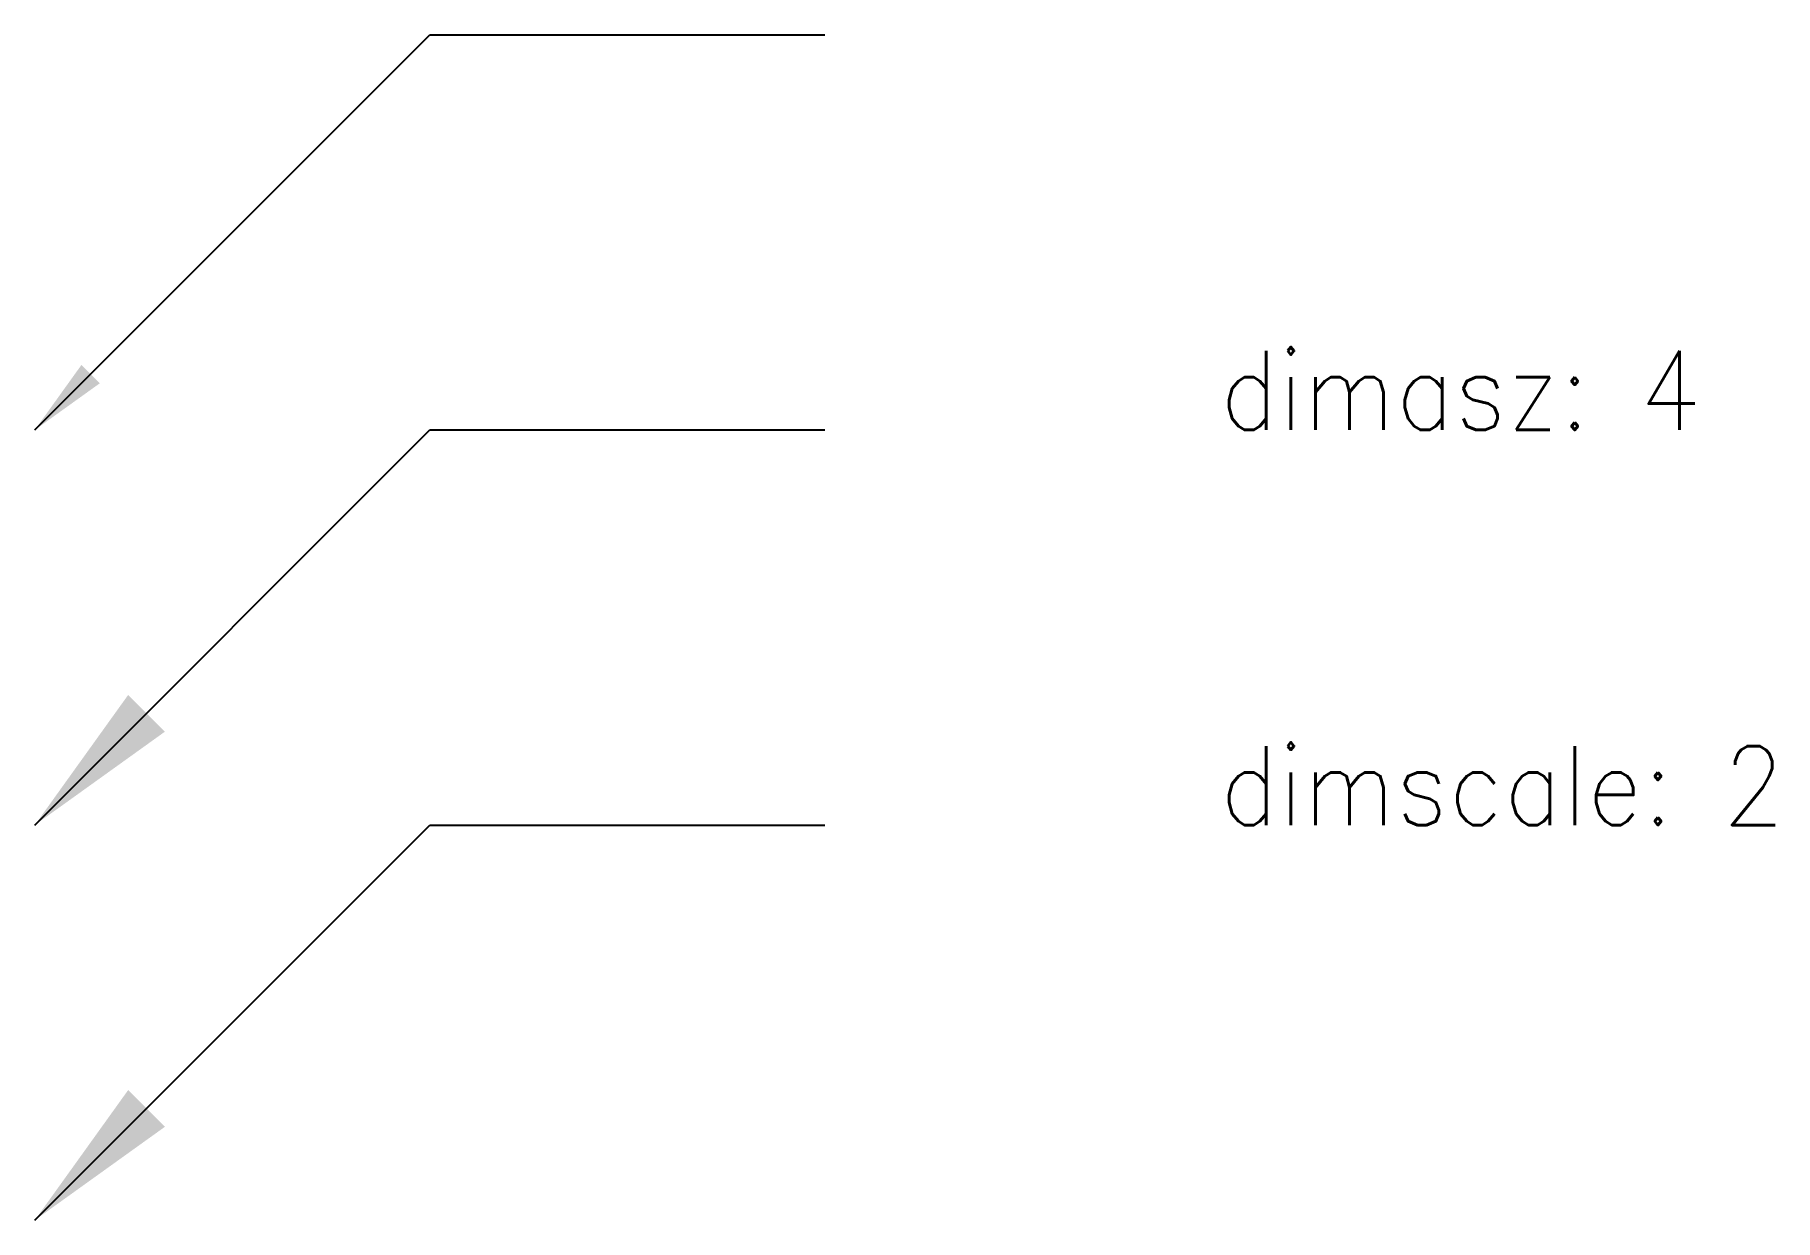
# Model space of a CAD drawing. Header units: millimetres. Extents: x 10 to 54.1, y 20 to 50.
import ezdxf

# ---------------------------------------------------------------- set-up
doc = ezdxf.new("R2010")
doc.units = ezdxf.units.MM
doc.layers.add('b', color=18, linetype='Continuous', lineweight=25, true_color=0x000000)
doc.styles.add('textstyle11', font='Standard')
doc.styles.add('textstyle12', font='Standard')
doc.dimstyles.new('QCADDimStyle', dxfattribs={"dimtxt": 2, "dimasz": 2, "dimexe": 1, "dimexo": 0.5, "dimgap": 0.5, "dimtad": 1, "dimtoh": 1, "dimdec": 4, "dimdsep": 46, "dimtxsty": 'Standard', "dimcen": 0.09, "dimadec": 0, "dimazin": 2, "dimtfac": 1, "dimtdec": 4, "dimtofl": 0, "dimtmove": 2, "dimatfit": 3, "dimfxl": 1, "dimtolj": 1, "dimtzin": 0, "dimarcsym": 0})

msp = doc.modelspace()

# ---------------------------------------------------------------- texts
at = {"layer": 'b'}
for s, style, p in [('dimasz: 4', 'textstyle11', (40, 40)), ('dimscale: 2', 'textstyle12', (40, 30))]:
    msp.add_text(s, height=2, dxfattribs=dict(at, style=style)).set_placement(p)

# ---------------------------------------------------------------- leaders
msp.add_leader([(10, 40), (20, 50), (30, 50)], dimstyle='QCADDimStyle', dxfattribs=at)
for points, override in [([(10, 30), (20, 40), (30, 40)], {"dimtxt": 0.18, "dimasz": 4, "dimexe": 0.18, "dimexo": 0.0625, "dimgap": 0.09, "dimtad": 0, "dimtih": 1, "dimzin": 0, "dimazin": 0, "dimtmove": 0}), ([(10, 20), (20, 30), (30, 30)], {"dimscale": 2, "dimtxt": 0.18, "dimexe": 0.18, "dimexo": 0.0625, "dimgap": 0.09, "dimtad": 0, "dimtih": 1, "dimzin": 0, "dimazin": 0, "dimtmove": 0})]:
    msp.add_leader(points, dimstyle='QCADDimStyle', override=override, dxfattribs=at)

doc.saveas('drawing.dxf')
